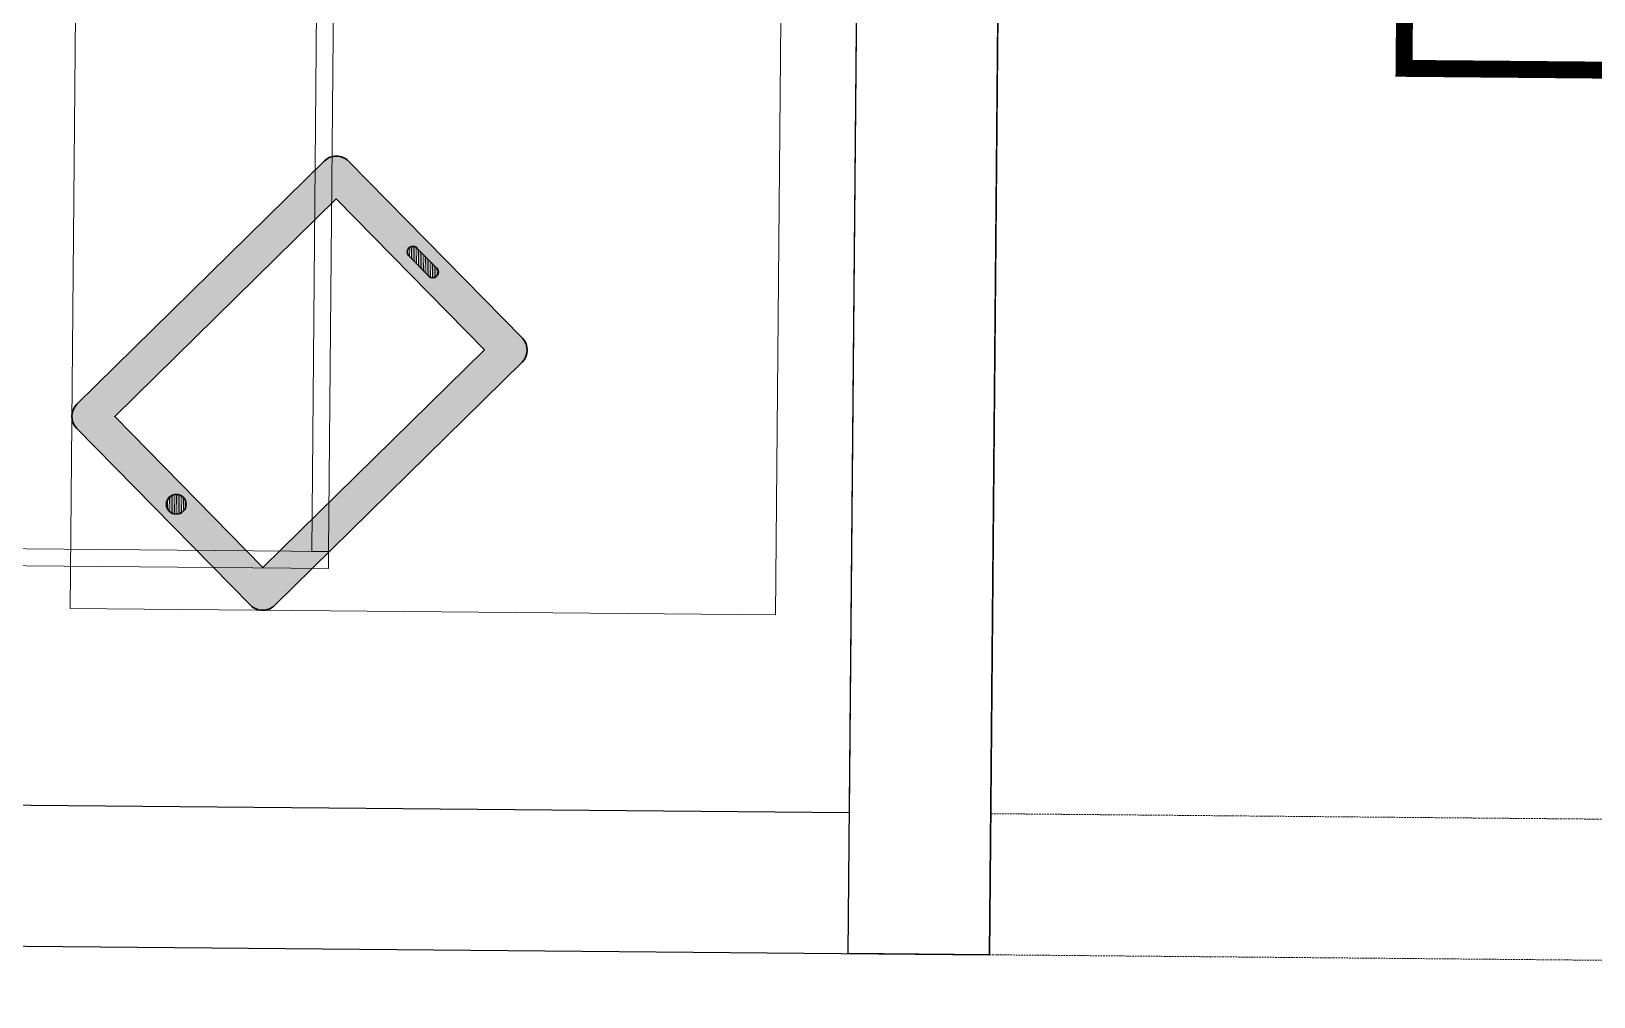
# Model space of a CAD drawing. Header units: millimetres. Extents: x -8946 to 2684, y -2892 to 9932.
# Drawn here: x -639 to 469, y 8010 to 8695 of the extents above; entities that cross this region are included whole.
import ezdxf

# ---------------------------------------------------------------- set-up
doc = ezdxf.new("R2010")
doc.units = ezdxf.units.MM
doc.linetypes.add('a_p6_plan_L18$0$HIDDEN', pattern=[0.375, 0.25, -0.125])
doc.linetypes.add('ACAD_ISO03W100', pattern=[30, 12, -18])
for name, color, linetype, lineweight in [('I-LK CURTAIN', 5, 'a_p6_plan_L18$0$HIDDEN', 9), ('I-LK FF&E', 1, 'Continuous', 9), ('I-LK FURNITURE', 13, 'Continuous', 9), ('I-LK PARTITION', 21, 'Continuous', 25)]:
    doc.layers.add(name, color=color, linetype=linetype, lineweight=lineweight)

# ---------------------------------------------------------------- blocks, each defined once
blk = doc.blocks.new('a$c4fdbbfdd')
at = {"color": 13, "linetype": 'ACAD_ISO03W100', "ltscale": 0.01, "true_color": 0xff4747}
blk.add_lwpolyline([(1900.957181937993, 630.8507429095916, 12, 12, 0), (388.2820764556527, 630.8507429095916, 12, 12, 0), (388.2820764556527, 1042.090570891276, 12, 12, 0), (100, 1042.090570891276, 0, 0, 0)], format="xyseb", dxfattribs=at)
blk = doc.blocks.new('ROC_CLINIC_1')
at = {"layer": 'I-LK CURTAIN', "ltscale": 5}
blk.add_lwpolyline([(100, 0), (850.0000000000072, 0), (850.0000000000072, 100), (100, 100)], close=True, dxfattribs=at)
at = {"layer": 'I-LK PARTITION'}
blk.add_lwpolyline([(0, 1600.000000000007), (100, 1600.000000000007), (100, 0), (0, 0)], close=True, dxfattribs=at)
blk.add_blockref('A$C4fdbbfdd', (7.4505806e-09, 0))
blk = doc.blocks.new('clinic trial')
at = {"layer": 'I-LK FURNITURE', "true_color": 0xc7c8ca}
h = blk.add_hatch(color=9, dxfattribs=at)
h.dxf.hatch_style = 1
edge = h.paths.add_edge_path()
edge.add_line((-8.54246803093703, -981.9670201920673), (115.9083254579455, -857.5162267031847))
edge.add_arc((107.42304408364, -849.0309453288793), 12.00000000009463, 315, 405)
edge.add_line((115.9083254579455, -840.5456639545738), (-58.03994271345434, -666.5973957831737))
edge.add_arc((-66.52522408775982, -675.0826771574792), 12.00000000009463, 45.00000000000002, 135)
edge.add_line((-75.01050546206531, -666.5973957831737), (-199.4612989509478, -791.0481892720562))
edge.add_arc((-190.9760175766423, -799.5334706454303), 11.99999999943607, 135.0000000031442, 225.0000000031442)
edge.add_line((-199.4612989500165, -808.0187520197359), (-25.5130307786167, -981.9670201911355))
edge.add_arc((-17.02774940431103, -973.4817388177615), 11.99999999943605, 224.9999999968543, 314.9999999968547)
h.paths.add_polyline_path([(-17.02774940524252, -955.0969625067663), (89.03826777357607, -849.0309453279477), (-66.52522408775985, -693.4674534666119), (-172.5912412665784, -799.5334706454305)], flags=16)
edge = h.paths.add_edge_path(flags=16)
edge.add_line((-138.2965623782948, -741.9042679787381), (-124.1544267544523, -727.7621323548956))
edge.add_arc((-121.3259996296838, -730.5905594796641), 4.000000000031554, 45, 135.0000000000001, ccw=False)
edge.add_arc((-121.3259996296838, -730.5905594796641), 4.000000000031584, -45.000000000000625, 44.999999999999375, ccw=False)
edge.add_line((-118.4975725049153, -733.4189866044327), (-132.6397081287578, -747.5611222282748))
edge.add_arc((-135.4681352535263, -744.7326951035063), 4.000000000031544, 225, 315, ccw=False)
edge.add_arc((-135.4681352535264, -744.7326951035064), 4.000000000031383, 135, 225, ccw=False)
edge = h.paths.add_edge_path(flags=16)
edge.add_arc((44.84409394953398, -910.9027886827243), 7, 0, 360)
at = {"layer": 'I-LK FURNITURE', "lineweight": 0, "true_color": 0x939598}
h = blk.add_hatch(dxfattribs=at)
h.set_pattern_fill('ANSI31', color=252, scale=10, angle=405)
h.set_pattern_definition([(90, (-3772352.875833935, -3684050.327587579), (-1.25, 2e-16), [])])
edge = h.paths.add_edge_path()
edge.add_line((-138.2965623782948, -741.9042679787381), (-124.1544267544523, -727.7621323548956))
edge.add_arc((-121.3259996296838, -730.5905594796641), 4.000000000031554, 45, 135.0000000000001, ccw=False)
edge.add_arc((-121.3259996296838, -730.5905594796641), 4.000000000031584, -45.000000000000625, 44.999999999999375, ccw=False)
edge.add_line((-118.4975725049153, -733.4189866044327), (-132.6397081287578, -747.5611222282748))
edge.add_arc((-135.4681352535263, -744.7326951035063), 4.000000000031544, 225, 315, ccw=False)
edge.add_arc((-135.4681352535264, -744.7326951035064), 4.000000000031383, 135, 225, ccw=False)
edge = h.paths.add_edge_path()
edge.add_arc((44.84409394953398, -910.9027886827243), 7, 0, 360)
at = {"layer": 'I-LK FURNITURE'}
blk.add_lwpolyline([(119.4230440827087, -352.4817388160154), (119.4230440827087, -985.4817388160153), (-380.5769559172913, -985.4817388160153), (-380.5769559172913, -352.4817388160154)], close=True, dxfattribs=at)
at = {"layer": 'I-LK FURNITURE', "color": 146, "true_color": 0x105689}
for points in [[(-63.4640948921442, -394.4817388160154), (-63.4640948921442, -943.4817388160153), (-51.4640948921442, -943.4817388160153), (-51.4640948921442, -394.4817388160154)], [(-63.4640948921442, -955.4817388160152), (-63.4640948921442, -943.4817388160153), (338.5359051078558, -943.4817388160153), (338.5359051078558, -955.4817388160152)]]:
    blk.add_lwpolyline(points, close=True, dxfattribs=at)
at = {"layer": 'I-LK FURNITURE', "color": 18, "lineweight": 30, "true_color": 0x000000}
for points in [[(-8.54246803093703, -981.9670201920673), (115.9083254579455, -857.5162267031847, 0.4142135623730951), (115.9083254579455, -840.5456639545738), (-58.03994271345434, -666.5973957831737, 0.4142135623730951), (-75.01050546206531, -666.5973957831737), (-199.4612989509478, -791.0481892720562, 0.4142135623730951), (-199.4612989500165, -808.0187520197359), (-25.51303077861669, -981.9670201911355, 0.4142135623730951)], [(-138.2965623782948, -741.9042679787381), (-124.1544267544523, -727.7621323548956, -0.4142135623730951), (-118.4975725049153, -727.7621323548956), (-118.4975725049153, -727.7621323548956, -0.4142135623730951), (-118.4975725049153, -733.4189866044327), (-132.6397081287578, -747.5611222282748, -0.4142135623730951), (-138.2965623782948, -747.5611222282748), (-138.2965623782948, -747.5611222282748, -0.4142135623730951)]]:
    blk.add_lwpolyline(points, format="xyb", close=True, dxfattribs=at)
blk.add_lwpolyline([(-17.02774940524252, -955.0969625067663), (89.03826777357607, -849.0309453279477), (-66.52522408775985, -693.4674534666119), (-172.5912412665784, -799.5334706454305)], close=True, dxfattribs=at)
blk.add_circle((44.84409394953398, -910.9027886827243), 7, dxfattribs=at)
blk = doc.blocks.new('CLINIC_WITH_SINK_1')
at = {"layer": 'I-LK PARTITION'}
for points in [[(0, 0), (2600, 0), (2600, 1700), (0, 1700)], [(100, 100), (2500, 100), (2500, 1600), (100, 1600)]]:
    blk.add_lwpolyline(points, close=True, dxfattribs=at)
at = {"layer": 'I-LK FF&E', "xscale": -1}
blk.add_blockref('CLINIC TRIAL', (2065.605003267519, 1225), dxfattribs=at)

msp = doc.modelspace()

# ---------------------------------------------------------------- hatches: boundary and pattern name
at = {"layer": 'LENS_HATCH_WALL', "true_color": 0x787878}
h = msp.add_hatch(dxfattribs=at)
h.set_pattern_fill('ANSI32', scale=10, angle=90)
h.set_pattern_definition([(45, (0, 0), (-67.351920908, 67.351920908), []), (45, (44.90128053, 0), (-67.351920908, 67.351920908), [])])
h.paths.add_polyline_path([(-1463.903925988576, -2827.3755573867825), (-1464.5788366313882, -2562.086684663737), (-977.4261544536378, -2560.8476854720698), (-988.1581382784443, 1660.2376338463698), (-1156.17509750469, 1659.8106339499927), (-1157.0191946075572, 1991.8360706126757), (2683.854791156848, 2001.6000705764866), (2663.9839162776525, 9818.023812272604), (-1164.0121908487458, 9808.291894166023), (-1163.6451913790638, 9664.042102608451), (-1546.3283715777375, 9663.06960563916), (-1547.0113720646661, 9932.11179744638), (-8590.422986498399, 9914.20591132097), (-8589.249986887298, 9452.971064240151), (-8804.733510047809, 9452.42342295892), (-8945.943728506514, -2275.878578911595), (-8568.36519926358, -2274.9181065170405), (-8566.915649913934, -2845.4324102939286)])
h.paths.add_polyline_path([(-8366.929, -2839.924), (-8368.874, -2074.41), (-8743.515, -2075.363), (-8607.121, 9252.925), (-8388.742, 9253.48), (-8389.915, 9714.715), (-1746.503, 9731.604), (-1745.82, 9462.562), (-963.137, 9464.551), (-963.504, 9608.801), (2464.493, 9617.516), (2483.347, 2201.091), (-1357.527, 2191.327), (-1355.666, 1459.303), (-1187.649, 1459.73), (-1177.934, -2361.357), (-1665.087, -2362.596), (-1663.916, -2822.884)])

# ---------------------------------------------------------------- block references
at = {"xscale": -1, "yscale": -1, "rotation": 179.48694174557804}
for name, p in [('CLINIC_WITH_SINK_1', (-2559.6292288877708, 8063.33731543038)), ('ROC_CLINIC_1', (-59.72945830487379, 8040.951225115651))]:
    msp.add_blockref(name, p, dxfattribs=at)

doc.saveas('drawing.dxf')
